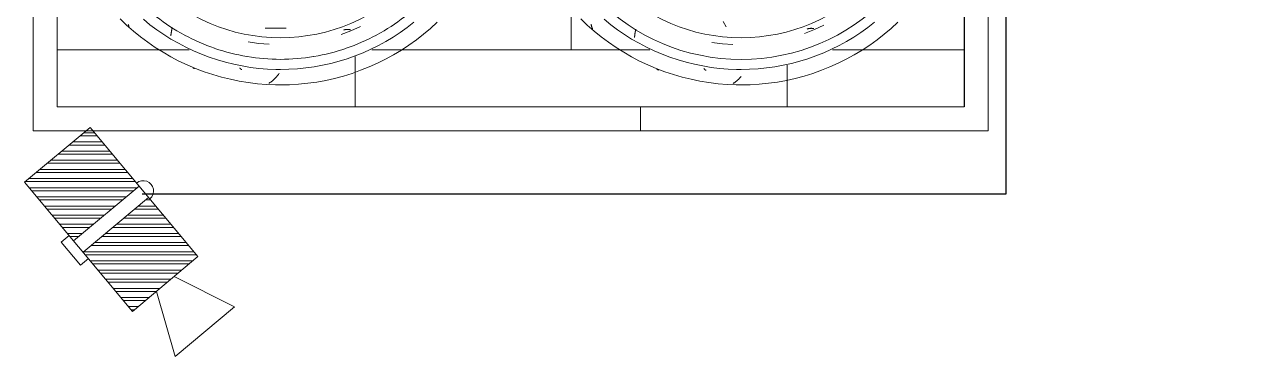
# Model space of a CAD drawing. Header units: millimetres. Extents: x -9358 to 257996, y -67499 to 9117.
# Drawn here: x 662 to 3216, y -59438 to -58747 of the extents above; entities that cross this region are included whole.
import ezdxf

# ---------------------------------------------------------------- set-up
doc = ezdxf.new("R2010")
doc.units = ezdxf.units.MM
doc.header["$LTSCALE"] = 1000
for name, color, linetype, lineweight in [('A-WAL-LOW-20', 8, 'Continuous', 18), ('A-WAL-PAT-1', 8, 'Continuous', 9), ('LC-CAM', 4, 'Continuous', 5)]:
    doc.layers.add(name, color=color, linetype=linetype, lineweight=lineweight)
doc.layers.add('CCTVNET', color=6, linetype='Continuous')

# ---------------------------------------------------------------- blocks, each defined once
blk = doc.blocks.new('Walls 75 - Walls 13-605310-01-Ground Floor Furniture Plan')
at = {"layer": 'A-WAL-PAT-1'}
h = blk.add_hatch(dxfattribs=at)
h.set_pattern_fill('FP_29', color=256, style=0, pattern_type=2)
h.set_pattern_definition([(90, (450, -56700), (-900, 6e-14), [700, -700]), (90, (0, -57400), (-1800, 1e-13), [700, -700]), (0, (0, -57400), (0, 700), [])])
h.paths.add_polyline_path([(730, -58770), (2620, -58770), (2620, -57770), (730, -57770), (730, -58534.9)], flags=0)
h.paths.add_polyline_path([(2119.9, -58693.5), (2118.3, -58693.5), (2045.8, -58681.4), (1976.2, -58657.5), (1911.6, -58622.5), (1851.4, -58575), (1803.8, -58523.3), (1763.6, -58461.8), (1734.1, -58394.5), (1716.1, -58323.2), (1710, -58250), (1716.9, -58173.5), (1735.8, -58101.7), (1763.6, -58038.2), (1803.8, -57976.7), (1854.9, -57921.6), (1914, -57876.2), (1976.2, -57842.5), (2050.7, -57817.8), (2119.9, -57806.5), (2191.7, -57806.5), (2264.2, -57818.6), (2339.3, -57845.5), (2398.4, -57877.5), (2457.6, -57923.9), (2506.2, -57976.7), (2546.4, -58038.2), (2575.9, -58105.5), (2593.9, -58176.8), (2600, -58250), (2593.9, -58323.2), (2574.2, -58398.3), (2546.4, -58461.8), (2503.3, -58526.4), (2456.4, -58577.4), (2393.8, -58625), (2333.8, -58657.5), (2259.3, -58682.2), (2190.1, -58693.5)], flags=0)
h.paths.add_polyline_path([(1231.7, -58693.5), (1158.3, -58693.5), (1085.8, -58681.4), (1016.2, -58657.5), (947.5, -58619.3), (891.2, -58574.8), (842.6, -58521.5), (803.6, -58461.8), (774.1, -58394.5), (756.1, -58323.2), (750, -58250), (756.9, -58173.5), (775.8, -58101.7), (803.6, -58038.2), (843.8, -57976.7), (893.6, -57922.6), (954, -57876.2), (1016.2, -57842.5), (1090.7, -57817.8), (1159.9, -57806.5), (1231.7, -57806.5), (1304.2, -57818.6), (1373.8, -57842.5), (1438.4, -57877.5), (1496.4, -57922.6), (1547.4, -57978.5), (1586.4, -58038.2), (1615.9, -58105.5), (1633.9, -58176.8), (1640, -58250), (1633.9, -58323.2), (1614.2, -58398.3), (1584.1, -58465.3), (1546.2, -58523.3), (1496.4, -58577.4), (1436, -58623.8), (1373.8, -58657.5), (1299.3, -58682.2), (1272.5, -58686.7)], flags=0)
at = {"layer": 'A-WAL-LOW-20'}
for p, q in [((730, -57770), (730, -58770)), ((2620, -58770), (2620, -57770)), ((730, -58770), (2620, -58770))]:
    blk.add_line(p, q, dxfattribs=at)
blk = doc.blocks.new('Walls 77 - Walls 6-605333-01-Ground Floor Furniture Plan')
at = {"layer": 'A-WAL-PAT-1'}
h = blk.add_hatch(dxfattribs=at)
h.set_pattern_fill('FP_30', color=256, style=0, pattern_type=2)
h.set_pattern_definition([(270, (280, -59239.6), (900, 6e-14), [700, -700]), (270, (730, -58539.6), (1800, 1e-13), [700, -700]), (180, (730, -58539.6), (-9e-14, -700), [])])
h.paths.add_polyline_path([(730, -58820), (730, -57770), (680, -57770), (680, -58820)], flags=0)
at = {"layer": 'A-WAL-LOW-20'}
for p, q in [((680, -58820), (680, -57770)), ((730, -57770), (730, -58770)), ((730, -58820), (680, -58820))]:
    blk.add_line(p, q, dxfattribs=at)
blk = doc.blocks.new('Walls 78 - Walls 6-605350-01-Ground Floor Furniture Plan')
at = {"layer": 'A-WAL-PAT-1'}
h = blk.add_hatch(dxfattribs=at)
h.set_pattern_fill('FP_31', color=256, style=0, pattern_type=2)
h.set_pattern_definition([(270, (1494.6, -59470), (900, 6e-14), [700, -700]), (270, (1944.6, -58770), (1800, 1e-13), [700, -700]), (180, (1944.6, -58770), (-9e-14, -700), [])])
h.paths.add_polyline_path([(730, -58820), (2670, -58820), (2670, -58770), (730, -58770)], flags=0)
at = {"layer": 'A-WAL-LOW-20'}
for p, q in [((730, -58770), (2620, -58770)), ((2670, -58770), (2670, -58820)), ((2670, -58820), (730, -58820))]:
    blk.add_line(p, q, dxfattribs=at)
blk = doc.blocks.new('Walls 79 - Walls 6-605367-01-Ground Floor Furniture Plan')
at = {"layer": 'A-WAL-PAT-1'}
h = blk.add_hatch(dxfattribs=at)
h.set_pattern_fill('FP_32', color=256, style=0, pattern_type=2)
h.set_pattern_definition([(270, (2170, -59239.6), (900, 6e-14), [700, -700]), (270, (2620, -58539.6), (1800, 1e-13), [700, -700]), (180, (2620, -58539.6), (-9e-14, -700), [])])
h.paths.add_polyline_path([(2620, -58770), (2670, -58770), (2670, -57770), (2620, -57770), (2620, -58534.9)], flags=0)
at = {"layer": 'A-WAL-LOW-20'}
for p, q in [((2620, -58770), (2620, -57770)), ((2670, -57770), (2670, -58770))]:
    blk.add_line(p, q, dxfattribs=at)
blk = doc.blocks.new('FP_162-01-Ground Floor Furniture Plan')
at = {"layer": 'A-WAL-PAT-1'}
for p, q in [((49910.9, 686.3), (49889.2, 689.1)), ((49932.8, 684.7), (49910.9, 686.3))]:
    blk.add_line(p, q, dxfattribs=at)
blk = doc.blocks.new('FP_163-01-Ground Floor Furniture Plan')
at = {"layer": 'A-WAL-LOW-20', "flags": 128}
blk.add_lwpolyline([(49950, 600.5), (49969, 600.8), (49987.9, 602), (50006.8, 603.9), (50025.6, 606.5), (50044.3, 609.9), (50062.8, 614.1), (50081.1, 618.9), (50099.3, 624.5), (50117.2, 630.9), (50134.8, 637.9), (50152.1, 645.7), (50169.1, 654.1), (50185.8, 663.2), (50202.1, 672.9), (50217.9, 683.3), (50233.4, 694.4), (50248.4, 706), (50262.9, 718.2), (50276.9, 731)], dxfattribs=at)
blk = doc.blocks.new('FP_164-01-Ground Floor Furniture Plan')
at = {"layer": 'A-WAL-LOW-20', "flags": 128}
blk.add_lwpolyline([(49615.7, 738.2), (49629.5, 725.1), (49643.7, 712.5), (49658.4, 700.6), (49673.7, 689.2), (49689.3, 678.5), (49705.4, 668.4), (49721.8, 658.9), (49738.6, 650.1), (49755.8, 642), (49773.3, 634.6), (49791, 627.9), (49809, 621.9), (49827.3, 616.6), (49845.7, 612.1), (49864.3, 608.3), (49883, 605.2), (49901.9, 602.9), (49920.8, 601.4), (49939.8, 600.6), (49950, 600.5)], dxfattribs=at)
at = {"layer": 'A-WAL-PAT-1'}
for p, q in [((49637.5, 727.1), (49637.6, 726.1)), ((49637.6, 726.1), (49637.8, 725.1)), ((49637.8, 725.1), (49638.1, 724.1)), ((49638.1, 724.1), (49638.3, 723.1)), ((49638.3, 723.1), (49638.5, 722.1)), ((49638.5, 722.1), (49638.8, 721.2)), ((49638.8, 721.2), (49639.1, 720.3)), ((49639.1, 720.3), (49639.4, 719.4)), ((49639.4, 719.4), (49639.8, 718.5)), ((49639.8, 718.5), (49640.1, 717.6)), ((49640.1, 717.6), (49640.5, 716.8)), ((49774.5, 633.3), (49775.2, 632.8)), ((49775.2, 632.8), (49776, 632.4)), ((49776, 632.4), (49776.7, 632)), ((49776.7, 632), (49777.5, 631.7)), ((49777.5, 631.7), (49778.3, 631.4)), ((49945.1, 612.7), (49945.9, 613.6)), ((49945.9, 613.6), (49946.8, 614.5)), ((49946.8, 614.5), (49947.6, 615.4)), ((49947.6, 615.4), (49948.4, 616.3)), ((49948.4, 616.3), (49949.2, 617.3)), ((49949.2, 617.3), (49950, 618.2)), ((49933.4, 603.6), (49934.2, 604.1)), ((49934.2, 604.1), (49935.1, 604.6)), ((49935.1, 604.6), (49935.9, 605.1)), ((49935.9, 605.1), (49936.8, 605.7)), ((49936.8, 605.7), (49937.6, 606.2)), ((49937.6, 606.2), (49938.5, 606.8)), ((49938.5, 606.8), (49939.3, 607.5)), ((49939.3, 607.5), (49940.1, 608.2)), ((49940.1, 608.2), (49941, 608.9)), ((49941, 608.9), (49941.8, 609.6)), ((49941.8, 609.6), (49942.6, 610.3)), ((49942.6, 610.3), (49943.5, 611.1)), ((49943.5, 611.1), (49944.3, 611.9)), ((49944.3, 611.9), (49945.1, 612.7))]:
    blk.add_line(p, q, dxfattribs=at)
blk = doc.blocks.new('FP_165-01-Ground Floor Furniture Plan')
at = {"layer": 'A-WAL-PAT-1'}
for p, q in [((50102.8, 715.5), (50082.4, 707.5)), ((50087.8, 716.8), (50088.2, 717)), ((50088.2, 717), (50088.6, 717.1)), ((50088.6, 717.1), (50089.1, 717.3)), ((50089.1, 717.3), (50089.5, 717.4)), ((50089.5, 717.4), (50090, 717.5)), ((50090, 717.5), (50090.4, 717.6)), ((50090.4, 717.6), (50090.9, 717.7)), ((50090.9, 717.7), (50091.3, 717.8)), ((50091.3, 717.8), (50091.8, 717.9)), ((50091.8, 717.9), (50092.3, 718)), ((50092.3, 718), (50092.7, 718.1)), ((50092.7, 718.1), (50093.2, 718.1)), ((50093.2, 718.1), (50093.7, 718.2)), ((50093.7, 718.2), (50094.1, 718.2)), ((50094.1, 718.2), (50094.6, 718.2)), ((50094.6, 718.2), (50095.1, 718.3)), ((50095.1, 718.3), (50095.6, 718.3)), ((50095.6, 718.3), (50096.1, 718.3)), ((50096.1, 718.3), (50096.6, 718.3)), ((50096.6, 718.3), (50097.1, 718.2)), ((50097.1, 718.2), (50097.6, 718.2)), ((50097.6, 718.2), (50098.1, 718.2)), ((50098.1, 718.2), (50098.7, 718.2)), ((50098.7, 718.2), (50099.2, 718.1)), ((50099.2, 718.1), (50099.7, 718)), ((50099.7, 718), (50100.2, 718)), ((50100.2, 718), (50100.8, 717.9)), ((50100.8, 717.9), (50101.3, 717.8)), ((50101.3, 717.8), (50101.8, 717.7)), ((50122.7, 724.6), (50102.8, 715.5))]:
    blk.add_line(p, q, dxfattribs=at)
blk = doc.blocks.new('FP_166-01-Ground Floor Furniture Plan')
at = {"layer": 'A-WAL-LOW-20', "flags": 128}
blk.add_lwpolyline([(49950, 632.6), (49967.7, 633), (49985.4, 634), (50003, 635.8), (50020.5, 638.3), (50037.9, 641.4), (50055.2, 645.3), (50072.3, 649.8), (50089.2, 655.1), (50105.8, 661), (50122.3, 667.5), (50138.4, 674.7), (50154.3, 682.6), (50169.8, 691.1), (50185, 700.2), (50199.8, 709.9), (50214.2, 720.2), (50228.2, 731)], dxfattribs=at)
blk = doc.blocks.new('FP_167-01-Ground Floor Furniture Plan')
at = {"layer": 'A-WAL-LOW-20', "flags": 128}
blk.add_lwpolyline([(49664.5, 737.1), (49678.2, 725.9), (49692.4, 715.4), (49707, 705.3), (49721.9, 695.9), (49737.3, 687.1), (49753, 678.9), (49769, 671.3), (49785.3, 664.4), (49801.8, 658.2), (49818.6, 652.6), (49835.6, 647.7), (49852.8, 643.4), (49870.1, 639.9), (49887.6, 637), (49905.1, 634.9), (49922.8, 633.4), (49940.4, 632.7), (49950, 632.6)], dxfattribs=at)
at = {"layer": 'A-WAL-PAT-1'}
for p, q in [((49730.2, 715.4), (49730.1, 714.9)), ((49730.3, 715.9), (49730.2, 715.4)), ((49730.4, 716.4), (49730.3, 715.9)), ((49727.8, 699.4), (49727.7, 699)), ((49727.9, 700.3), (49727.8, 699.9)), ((49727.8, 699.9), (49727.8, 699.4)), ((49728, 701.2), (49727.9, 700.8)), ((49727.9, 700.8), (49727.9, 700.3)), ((49728.1, 702.2), (49728, 701.7)), ((49728, 701.7), (49728, 701.2)), ((49728.2, 702.7), (49728.1, 702.2)), ((49728.3, 703.6), (49728.2, 703.1)), ((49728.2, 703.1), (49728.2, 702.7)), ((49728.4, 704.6), (49728.3, 704.1)), ((49728.3, 704.1), (49728.3, 703.6)), ((49728.5, 705), (49728.4, 704.6)), ((49728.6, 706), (49728.5, 705.5)), ((49728.5, 705.5), (49728.5, 705)), ((49728.7, 706.5), (49728.6, 706)), ((49728.8, 707), (49728.7, 706.5)), ((49728.9, 708), (49728.8, 707.5)), ((49728.8, 707.5), (49728.8, 707)), ((49729, 708.5), (49728.9, 708)), ((49729.1, 709), (49729, 708.5)), ((49729.2, 709.5), (49729.1, 709)), ((49729.3, 710.5), (49729.2, 710)), ((49729.2, 710), (49729.2, 709.5)), ((49729.4, 711), (49729.3, 710.5)), ((49729.5, 711.5), (49729.4, 711)), ((49729.6, 712), (49729.5, 711.5)), ((49729.7, 712.5), (49729.6, 712)), ((49729.8, 713.5), (49729.7, 713)), ((49729.7, 713), (49729.7, 712.5)), ((49729.9, 714), (49729.8, 713.5)), ((49730, 714.4), (49729.9, 714)), ((49730.1, 714.9), (49730, 714.4)), ((49872.4, 634.8), (49872.5, 634.6)), ((49872.5, 634.6), (49872.7, 634.3)), ((49872.7, 634.3), (49872.9, 634.1)), ((49872.9, 634.1), (49873, 633.9)), ((49873, 633.9), (49873.2, 633.7)), ((49873.2, 633.7), (49873.4, 633.5)), ((49873.4, 633.5), (49873.5, 633.3)), ((49873.5, 633.3), (49873.7, 633.1)), ((49873.7, 633.1), (49873.9, 632.9)), ((49873.9, 632.9), (49874, 632.7)), ((49874, 632.7), (49874.2, 632.6)), ((49874.2, 632.6), (49874.4, 632.4)), ((49874.4, 632.4), (49874.5, 632.3)), ((49874.5, 632.3), (49874.7, 632.1)), ((49874.7, 632.1), (49874.9, 632)), ((49874.9, 632), (49875.1, 631.9)), ((49875.1, 631.9), (49875.3, 631.7)), ((49875.3, 631.7), (49875.4, 631.6)), ((49875.4, 631.6), (49875.6, 631.5)), ((49875.6, 631.5), (49875.8, 631.4)), ((49875.8, 631.4), (49876, 631.4)), ((49876, 631.4), (49876.2, 631.3)), ((49876.2, 631.3), (49876.4, 631.2)), ((49876.4, 631.2), (49876.6, 631.1)), ((49876.6, 631.1), (49876.8, 631.1)), ((49876.8, 631.1), (49876.9, 631.1))]:
    blk.add_line(p, q, dxfattribs=at)
blk = doc.blocks.new('Walls 308 - Walls 78-2881583-01-Ground Floor Furniture Plan')
at = {"layer": 'A-WAL-PAT-1'}
h = blk.add_hatch(dxfattribs=at)
h.set_pattern_fill('FP_158', color=256, style=0, pattern_type=2)
h.set_pattern_definition([(0, (47795, 59325), (528.32, 132.08), [43.586, -352.654, 43.586, -352.654, -2113.28]), (0, (47795, 59325), (528.32, 132.08), [-792.48, 43.586, -748.894, 43.586, -352.654, -924.56]), (0, (47795, 59325), (528.32, 132.08), [-1981.2, 43.586, -220.574, 43.586, -616.814]), (120, (47993.12, 59391.04), (-378.54464, 391.49854), [43.586, -352.654, 43.586, -2465.934]), (120, (47993.12, 59391.04), (-378.54464, 391.49854), [-439.826, -352.654, 43.586, -748.894, -1320.8]), (120, (47993.12, 59391.04), (-378.54464, 391.49854), [-1584.96, 43.586, -352.654, 43.586, -880.974]), (120, (47993.12, 59391.04), (-378.54464, 391.49854), [-2024.786, -220.574, 43.586, -616.814]), (240, (48059.16, 59655.2), (-149.77536, -523.57854), [43.586, -352.654, 43.586, -2465.934]), (240, (48059.16, 59655.2), (-149.77536, -523.57854), [-439.826, -352.654, 43.586, -748.894, -1320.8]), (240, (48059.16, 59655.2), (-149.77536, -523.57854), [-1584.96, 43.586, -352.654, 43.586, -880.974]), (240, (48059.16, 59655.2), (-149.77536, -523.57854), [-2024.786, -220.574, 43.586, -616.814])])
h.paths.add_polyline_path([(49950, 698.7), (50017.5, 705), (50078.7, 721.4), (50140.4, 750.7), (50196, 790.9), (50238.3, 833.1), (50275.9, 886.9), (50303.6, 946.3), (50320.7, 1011.6), (50326.3, 1075), (50320.6, 1140.3), (50303.6, 1203.7), (50275.9, 1263.1), (50238.3, 1316.9), (50191.9, 1363.3), (50138.1, 1400.9), (50074.4, 1429.8), (50013.4, 1445.7), (49950, 1451.3), (49881.6, 1444.7), (49821.3, 1428.6), (49761.9, 1400.9), (49708.1, 1363.3), (49661.7, 1316.9), (49624.1, 1263.1), (49596.4, 1203.7), (49579.3, 1138.4), (49573.7, 1075), (49579.4, 1009.7), (49596.4, 946.3), (49624.1, 886.9), (49661.7, 833.1), (49708.1, 786.7), (49761.9, 749.1), (49825.6, 720.2), (49884.7, 704.4), (49937.8, 699.8)], flags=0)
h.paths.add_polyline_path([(49976.6, 731.5), (49918.2, 731.5), (49855.6, 743.2), (49796.2, 766.2), (49742.1, 799.7), (49693.1, 845.2), (49656.7, 893.4), (49628.2, 950.6), (49610.9, 1011.6), (49605, 1075), (49611.1, 1139.2), (49629, 1201.1), (49658.1, 1258.5), (49697.3, 1309.5), (49745.3, 1352.3), (49800.3, 1385.4), (49860.4, 1407.7), (49923.4, 1418.5), (49981.8, 1418.5), (50044.4, 1406.8), (50103.8, 1383.8), (50157.9, 1350.3), (50206.9, 1304.8), (50243.9, 1255.6), (50271.7, 1199.6), (50289.1, 1138.4), (50295, 1075), (50288.9, 1010.8), (50271, 948.9), (50241.9, 891.5), (50202.7, 840.5), (50154.7, 797.7), (50099.7, 764.6), (50039.6, 742.3), (49981.8, 731.5)], flags=0)
at = {"layer": 'A-WAL-LOW-20'}
for radius, start, end in [(421.5, 90, 270), (421.5, 270, 90), (376.3, 90, 270), (376.3, 270, 90)]:
    blk.add_arc((49950, 1075), radius, start, end, dxfattribs=at)
for name in ['FP_164-01-Ground Floor Furniture Plan', 'FP_163-01-Ground Floor Furniture Plan', 'FP_167-01-Ground Floor Furniture Plan', 'FP_166-01-Ground Floor Furniture Plan', 'FP_165-01-Ground Floor Furniture Plan', 'FP_162-01-Ground Floor Furniture Plan']:
    blk.add_blockref(name, (0, 0), dxfattribs=at)
blk = doc.blocks.new('FP_168-01-Ground Floor Furniture Plan')
at = {"layer": 'A-WAL-PAT-1'}
for p, q in [((48984.1, 715.3), (48984.5, 715.4)), ((48984.5, 715.4), (48985, 715.5)), ((48985, 715.5), (48985.4, 715.6)), ((48985.4, 715.6), (48985.9, 715.6)), ((48985.9, 715.6), (48986.4, 715.7)), ((48986.4, 715.7), (48986.8, 715.8)), ((48986.8, 715.8), (48987.3, 715.8)), ((48987.3, 715.8), (48987.8, 715.8)), ((48987.8, 715.8), (48988.3, 715.9)), ((48988.3, 715.9), (48988.7, 715.9)), ((48988.7, 715.9), (48989.2, 715.9)), ((48989.2, 715.9), (48989.7, 715.9)), ((48989.7, 715.9), (48990.2, 715.9)), ((48990.2, 715.9), (48990.7, 715.9)), ((48990.7, 715.9), (48991.2, 715.9)), ((48991.2, 715.9), (48991.7, 715.8)), ((48991.7, 715.8), (48992.2, 715.8)), ((48992.2, 715.8), (48992.8, 715.8)), ((48992.8, 715.8), (48993.3, 715.7)), ((48993.3, 715.7), (48993.8, 715.6)), ((48993.8, 715.6), (48994.3, 715.6)), ((48994.3, 715.6), (48994.9, 715.5)), ((48994.9, 715.5), (48995.4, 715.4)), ((48995.4, 715.4), (48995.9, 715.3)), ((49016.9, 721.8), (48996.9, 713)), ((48996.9, 713), (48976.3, 705.4)), ((48981.9, 714.6), (48982.3, 714.8)), ((48982.3, 714.8), (48982.7, 714.9)), ((48982.7, 714.9), (48983.2, 715)), ((48983.2, 715), (48983.6, 715.2)), ((48983.6, 715.2), (48984.1, 715.3))]:
    blk.add_line(p, q, dxfattribs=at)
blk = doc.blocks.new('FP_169-01-Ground Floor Furniture Plan')
at = {"layer": 'A-WAL-LOW-20', "flags": 128}
blk.add_lwpolyline([(48515.7, 738.2), (48529.5, 725.1), (48543.7, 712.5), (48558.4, 700.6), (48573.7, 689.2), (48589.3, 678.5), (48605.4, 668.4), (48621.8, 658.9), (48638.6, 650.1), (48655.8, 642), (48673.3, 634.6), (48691, 627.9), (48709, 621.9), (48727.3, 616.6), (48745.7, 612.1), (48764.3, 608.3), (48783, 605.2), (48801.9, 602.9), (48820.8, 601.4), (48839.8, 600.6), (48850, 600.5)], dxfattribs=at)
at = {"layer": 'A-WAL-PAT-1'}
for p, q in [((48533, 726.3), (48533.3, 725.4)), ((48533.3, 725.4), (48533.6, 724.5)), ((48533.6, 724.5), (48533.9, 723.6)), ((48533.9, 723.6), (48534.3, 722.8)), ((48534.3, 722.8), (48534.7, 721.9)), ((48667.2, 636.2), (48668, 635.8)), ((48668, 635.8), (48668.7, 635.4)), ((48668.7, 635.4), (48669.4, 635)), ((48669.4, 635), (48670.2, 634.6)), ((48670.2, 634.6), (48671, 634.3)), ((48837.5, 612.9), (48838.4, 613.7)), ((48838.4, 613.7), (48839.2, 614.6)), ((48839.2, 614.6), (48840, 615.5)), ((48840, 615.5), (48840.9, 616.4)), ((48840.9, 616.4), (48841.7, 617.4)), ((48841.7, 617.4), (48842.5, 618.3)), ((48842.5, 618.3), (48843.3, 619.3)), ((48843.3, 619.3), (48844.2, 620.3)), ((48844.2, 620.3), (48845, 621.4)), ((48845, 621.4), (48845.8, 622.4)), ((48845.8, 622.4), (48846.6, 623.5)), ((48846.6, 623.5), (48847.4, 624.6)), ((48825.6, 603.9), (48826.5, 604.4)), ((48826.5, 604.4), (48827.3, 604.9)), ((48827.3, 604.9), (48828.2, 605.4)), ((48828.2, 605.4), (48829.1, 605.9)), ((48829.1, 605.9), (48829.9, 606.5)), ((48829.9, 606.5), (48830.8, 607.1)), ((48830.8, 607.1), (48831.6, 607.7)), ((48831.6, 607.7), (48832.5, 608.4)), ((48832.5, 608.4), (48833.3, 609.1)), ((48833.3, 609.1), (48834.2, 609.8)), ((48834.2, 609.8), (48835, 610.5)), ((48835, 610.5), (48835.9, 611.3)), ((48835.9, 611.3), (48836.7, 612.1)), ((48836.7, 612.1), (48837.5, 612.9))]:
    blk.add_line(p, q, dxfattribs=at)
blk = doc.blocks.new('FP_170-01-Ground Floor Furniture Plan')
at = {"layer": 'A-WAL-LOW-20', "flags": 128}
blk.add_lwpolyline([(48850, 600.5), (48869, 600.8), (48887.9, 602), (48906.8, 603.9), (48925.6, 606.5), (48944.3, 609.9), (48962.8, 614.1), (48981.1, 618.9), (48999.3, 624.5), (49017.2, 630.9), (49034.8, 637.9), (49052.1, 645.7), (49069.1, 654.1), (49085.8, 663.2), (49102.1, 672.9), (49117.9, 683.3), (49133.4, 694.4), (49148.4, 706), (49162.9, 718.2), (49176.9, 731)], dxfattribs=at)
blk = doc.blocks.new('FP_171-01-Ground Floor Furniture Plan')
at = {"layer": 'A-WAL-PAT-1'}
for p, q in [((48804.6, 687), (48782.9, 690.2)), ((48826.4, 685.1), (48804.6, 687))]:
    blk.add_line(p, q, dxfattribs=at)
blk = doc.blocks.new('FP_172-01-Ground Floor Furniture Plan')
at = {"layer": 'A-WAL-LOW-20', "flags": 128}
blk.add_lwpolyline([(48564.5, 737.1), (48578.2, 725.9), (48592.4, 715.4), (48607, 705.3), (48621.9, 695.9), (48637.3, 687.1), (48653, 678.9), (48669, 671.3), (48685.3, 664.4), (48701.8, 658.2), (48718.6, 652.6), (48735.6, 647.7), (48752.8, 643.4), (48770.1, 639.9), (48787.6, 637), (48805.1, 634.9), (48822.8, 633.4), (48840.4, 632.7), (48850, 632.6)], dxfattribs=at)
at = {"layer": 'A-WAL-PAT-1'}
for p, q in [((48623.6, 715.6), (48623.5, 715.1)), ((48623.7, 716.1), (48623.6, 715.6)), ((48623.8, 716.6), (48623.7, 716.1)), ((48623.9, 717.1), (48623.8, 716.6)), ((48624, 717.6), (48623.9, 717.1)), ((48624.1, 718.1), (48624, 717.6)), ((48624.2, 718.6), (48624.1, 718.1)), ((48624.3, 719.1), (48624.2, 718.6)), ((48624.4, 719.6), (48624.3, 719.1)), ((48624.5, 720.1), (48624.4, 719.6)), ((48621.7, 703.6), (48621.6, 703.1)), ((48621.6, 703.1), (48621.6, 702.7)), ((48621.8, 704.5), (48621.7, 704)), ((48621.7, 704), (48621.7, 703.6)), ((48621.9, 705), (48621.8, 704.5)), ((48622, 705.9), (48621.9, 705.4)), ((48621.9, 705.4), (48621.9, 705)), ((48622.1, 706.8), (48622, 706.4)), ((48622, 706.4), (48622, 705.9)), ((48622.2, 707.3), (48622.1, 706.8)), ((48622.3, 707.8), (48622.2, 707.3)), ((48622.4, 708.7), (48622.3, 708.3)), ((48622.3, 708.3), (48622.3, 707.8)), ((48622.5, 709.2), (48622.4, 708.7)), ((48622.6, 709.7), (48622.5, 709.2)), ((48622.7, 710.2), (48622.6, 709.7)), ((48622.8, 711.2), (48622.7, 710.7)), ((48622.7, 710.7), (48622.7, 710.2)), ((48622.9, 711.7), (48622.8, 711.2)), ((48623, 712.2), (48622.9, 711.7)), ((48623.1, 712.7), (48623, 712.2)), ((48623.2, 713.2), (48623.1, 712.7)), ((48623.3, 713.6), (48623.2, 713.2)), ((48623.4, 714.6), (48623.3, 714.1)), ((48623.3, 714.1), (48623.3, 713.6)), ((48623.5, 715.1), (48623.4, 714.6)), ((48765.2, 636.2), (48765.3, 635.9)), ((48765.3, 635.9), (48765.5, 635.7)), ((48765.5, 635.7), (48765.6, 635.4)), ((48765.6, 635.4), (48765.8, 635.2)), ((48765.8, 635.2), (48765.9, 635)), ((48765.9, 635), (48766.1, 634.8)), ((48766.1, 634.8), (48766.3, 634.6)), ((48766.3, 634.6), (48766.4, 634.4)), ((48766.4, 634.4), (48766.6, 634.2)), ((48766.6, 634.2), (48766.7, 634)), ((48766.7, 634), (48766.9, 633.9)), ((48766.9, 633.9), (48767.1, 633.7)), ((48767.1, 633.7), (48767.3, 633.6)), ((48767.3, 633.6), (48767.4, 633.4)), ((48767.4, 633.4), (48767.6, 633.3)), ((48767.6, 633.3), (48767.8, 633.1)), ((48767.8, 633.1), (48768, 633)), ((48768, 633), (48768.1, 632.9)), ((48768.1, 632.9), (48768.3, 632.8)), ((48768.3, 632.8), (48768.5, 632.7)), ((48768.5, 632.7), (48768.7, 632.6)), ((48768.7, 632.6), (48768.9, 632.6)), ((48768.9, 632.6), (48769.1, 632.5)), ((48769.1, 632.5), (48769.3, 632.4)), ((48769.3, 632.4), (48769.5, 632.4)), ((48769.5, 632.4), (48769.6, 632.3))]:
    blk.add_line(p, q, dxfattribs=at)
blk = doc.blocks.new('FP_173-01-Ground Floor Furniture Plan')
at = {"layer": 'A-WAL-LOW-20', "flags": 128}
blk.add_lwpolyline([(48850, 632.6), (48867.7, 633), (48885.4, 634), (48903, 635.8), (48920.5, 638.3), (48937.9, 641.4), (48955.2, 645.3), (48972.3, 649.8), (48989.2, 655.1), (49005.8, 661), (49022.3, 667.5), (49038.4, 674.7), (49054.3, 682.6), (49069.8, 691.1), (49085, 700.2), (49099.8, 709.9), (49114.2, 720.2), (49128.2, 731)], dxfattribs=at)
blk = doc.blocks.new('Walls 309 - Walls 78-2881593-01-Ground Floor Furniture Plan')
at = {"layer": 'A-WAL-PAT-1'}
h = blk.add_hatch(dxfattribs=at)
h.set_pattern_fill('FP_159', color=256, style=0, pattern_type=2)
h.set_pattern_definition([(0, (47655, 59325), (528.32, 132.08), [43.586, -352.654, 43.586, -352.654, -2113.28]), (0, (47655, 59325), (528.32, 132.08), [-792.48, 43.586, -748.894, 43.586, -352.654, -924.56]), (0, (47655, 59325), (528.32, 132.08), [-1981.2, 43.586, -220.574, 43.586, -616.814]), (120, (47853.12, 59391.04), (-378.54464, 391.49854), [43.586, -352.654, 43.586, -2465.934]), (120, (47853.12, 59391.04), (-378.54464, 391.49854), [-439.826, -352.654, 43.586, -748.894, -1320.8]), (120, (47853.12, 59391.04), (-378.54464, 391.49854), [-1584.96, 43.586, -352.654, 43.586, -880.974]), (120, (47853.12, 59391.04), (-378.54464, 391.49854), [-2024.786, -220.574, 43.586, -616.814]), (240, (47919.16, 59655.2), (-149.77536, -523.57854), [43.586, -352.654, 43.586, -2465.934]), (240, (47919.16, 59655.2), (-149.77536, -523.57854), [-439.826, -352.654, 43.586, -748.894, -1320.8]), (240, (47919.16, 59655.2), (-149.77536, -523.57854), [-1584.96, 43.586, -352.654, 43.586, -880.974]), (240, (47919.16, 59655.2), (-149.77536, -523.57854), [-2024.786, -220.574, 43.586, -616.814])])
h.paths.add_polyline_path([(48850, 698.7), (48915.3, 704.4), (48978.7, 721.4), (49038.1, 749.1), (49096, 790.9), (49138.3, 833.1), (49175.9, 886.9), (49203.6, 946.3), (49220.7, 1011.6), (49226.3, 1075), (49220.6, 1140.3), (49203.6, 1203.7), (49175, 1264.4), (49138.3, 1316.9), (49091.3, 1363.7), (49038.1, 1400.9), (48974.4, 1429.8), (48915.3, 1445.6), (48850, 1451.3), (48784.7, 1445.6), (48721.3, 1428.6), (48661.9, 1400.9), (48608.1, 1363.3), (48561.7, 1316.9), (48524.1, 1263.1), (48496.4, 1203.7), (48479.3, 1138.4), (48473.7, 1075), (48479.4, 1009.7), (48496.4, 946.3), (48525.7, 884.6), (48561.7, 833.1), (48608.1, 786.7), (48661.9, 749.1), (48725.6, 720.2), (48784.7, 704.4), (48834.8, 700)], flags=0)
h.paths.add_polyline_path([(48876.6, 731.5), (48818.2, 731.5), (48755.6, 743.2), (48696.2, 766.2), (48642.1, 799.7), (48595, 842.6), (48556.1, 894.4), (48528.3, 950.4), (48510.9, 1011.6), (48505, 1075), (48511.1, 1139.2), (48529, 1201.1), (48558.1, 1258.5), (48597.3, 1309.5), (48645.3, 1352.3), (48700.3, 1385.4), (48760.4, 1407.7), (48823.4, 1418.5), (48881.8, 1418.5), (48949.7, 1404.8), (49003.8, 1383.8), (49057.9, 1350.3), (49106.9, 1304.8), (49143.9, 1255.6), (49171.7, 1199.6), (49189.1, 1138.4), (49195, 1075), (49188.9, 1010.8), (49171, 948.9), (49141.9, 891.5), (49102.7, 840.5), (49054.7, 797.7), (48999.7, 764.6), (48939.6, 742.3), (48881.8, 731.5)], flags=0)
at = {"layer": 'A-WAL-LOW-20'}
for radius, start, end in [(376.3, 90, 270), (376.3, 270, 90), (421.3, 232.1606, 241.5789), (421.3, 298.4764, 307.8394), (421.3, 241.6472, 250.9843), (421.3, 289.0157, 298.3528), (421.3, 251.1031, 260.4463), (421.3, 279.5537, 288.8969), (421.3, 260.5493, 270), (421.3, 270, 279.4507)]:
    blk.add_arc((48850, 1075), radius, start, end, dxfattribs=at)
for name in ['FP_169-01-Ground Floor Furniture Plan', 'FP_170-01-Ground Floor Furniture Plan', 'FP_172-01-Ground Floor Furniture Plan', 'FP_173-01-Ground Floor Furniture Plan', 'FP_168-01-Ground Floor Furniture Plan', 'FP_171-01-Ground Floor Furniture Plan']:
    blk.add_blockref(name, (0, 0), dxfattribs=at)
blk = doc.blocks.new('G')
at = {"layer": 'A-WAL-LOW-20'}
for name, p in [('Walls 77 - Walls 6-605333-01-Ground Floor Furniture Plan', (0, 0)), ('Walls 75 - Walls 13-605310-01-Ground Floor Furniture Plan', (0, 0)), ('Walls 79 - Walls 6-605367-01-Ground Floor Furniture Plan', (0, 0)), ('Walls 309 - Walls 78-2881593-01-Ground Floor Furniture Plan', (-47655, -59325)), ('Walls 308 - Walls 78-2881583-01-Ground Floor Furniture Plan', (-47795, -59325)), ('Walls 78 - Walls 6-605350-01-Ground Floor Furniture Plan', (0, 0))]:
    blk.add_blockref(name, p, dxfattribs=at)
blk = doc.blocks.new('CAM 2')
at = {"layer": 'LC-CAM'}
h = blk.add_hatch(dxfattribs=at)
h.set_pattern_fill('ANSI32', color=3, scale=2, angle=45)
h.paths.add_polyline_path([(53330.6, -56687.2), (53453.7, -56790.2), (53567.9, -56653.6), (53444.8, -56550.7)], flags=17)
h.paths.add_polyline_path([(53477.3, -56809.9), (53599.7, -56912.2), (53713.8, -56775.6), (53591.5, -56673.3)])
at = {"layer": 'LC-CAM', "color": 3}
for p, q in [((53339.8, -56474.6), (53236.7, -56598)), ((53403.2, -56600.4), (53339.8, -56474.6)), ((53236.7, -56598), (53372.1, -56637.3)), ((53567.9, -56653.6), (53453.7, -56790.2)), ((53591.5, -56673.3), (53477.3, -56809.9)), ((53426.6, -56795.5), (53440.4, -56779)), ((53474.7, -56835.6), (53426.6, -56795.5)), ((53474.7, -56835.6), (53488.4, -56819.2))]:
    blk.add_line(p, q, dxfattribs=at)
blk.add_lwpolyline([(53444.8, -56550.7), (53330.6, -56687.2), (53599.7, -56912.2), (53713.8, -56775.6)], close=True, dxfattribs=at)
blk.add_arc((53581.3, -56664.8), 21.5, 320.1045, 140.1045, dxfattribs=at)

msp = doc.modelspace()

# ---------------------------------------------------------------- block references
msp.add_blockref('G', (0, -148.1))

# ---------------------------------------------------------------- next in the draw order: linework, layer by layer
at = {"layer": 'CCTVNET', "color": 3}
msp.add_lwpolyline([(906.6, -59099.6), (2707, -59099.6), (2707, -57219.1), (10045, -57219.1), (10045, -43489.5)], dxfattribs=at)

# ---------------------------------------------------------------- next in the draw order: block references
at = {"layer": 'CCTVNET', "color": 3, "xscale": -1, "rotation": 270}
msp.add_blockref('CAM 2', (57573.9, -112674.8), dxfattribs=at)

doc.saveas('drawing.dxf')
